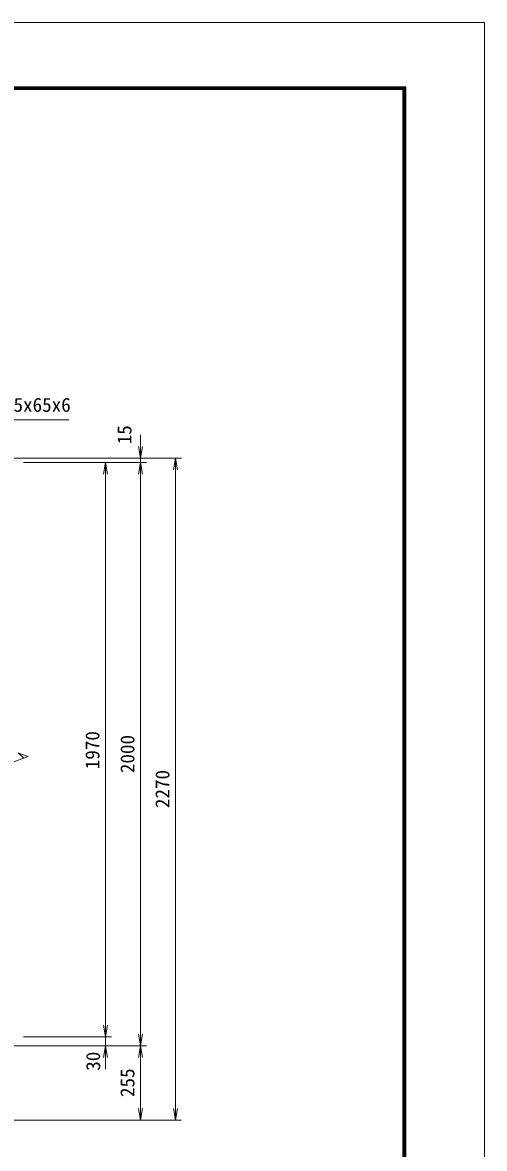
# Model space of a CAD drawing. Units: millimetres at full size. Extents: x -4200 to 4200, y -2970 to 2970.
# Drawn here: x 2616 to 4200, y -891 to 2970 of the extents above; entities that cross this region are included whole.
import ezdxf
from ezdxf.enums import TextEntityAlignment as Align

# ---------------------------------------------------------------- set-up
doc = ezdxf.new("R2010")
doc.units = ezdxf.units.MM
doc.header["$LTSCALE"] = 10
for name, color, linetype, lineweight in [('0-6_D-STR-DIM', 7, 'Continuous', 13), ('0-7_0', 7, 'Continuous', 18), ('0-9_D-STR-TXT', 7, 'Continuous', 13), ('0-A_D-STR2', 7, 'Continuous', 13), ('0-B_D-TTL', 7, 'Continuous', 18)]:
    doc.layers.add(name, color=color, linetype=linetype, lineweight=lineweight)
doc.styles.add('ＭＳ ゴシック', font='')
doc.styles.get('ＭＳ ゴシック').set_extended_font_data('MS Gothic')

# ---------------------------------------------------------------- blocks, each defined once
blk = doc.blocks.new('_Open')
at = {"layer": '0-7_0'}
blk.add_line((-10, 1.667), (0, 0), dxfattribs=at)
blk.add_lwpolyline([(-10, -1.667), (0, 0), (-10, 0)], dxfattribs=at)

msp = doc.modelspace()

# ---------------------------------------------------------------- linework, layer by layer
at = {"layer": '0-6_D-STR-DIM'}
for p, q in [((3020.54, 1516.37), (3020.54, 1556.37)), ((2301.99, 1476.37), (3040.54, 1476.37)), ((2301.99, 1476.37), (3160.54, 1476.37)), ((3020.54, 1461.37), (3020.54, 1476.37)), ((3140.54, -793.63), (3140.54, 1476.37)), ((2619.49, 1461.37), (2920.54, 1461.37)), ((2619.49, 1461.37), (3040.54, 1461.37)), ((2619.49, 1461.37), (3040.54, 1461.37)), ((2900.54, 1461.37), (2900.54, -508.63)), ((3020.54, 1461.37), (3020.54, -538.63)), ((3020.54, 1421.37), (3020.54, 1381.37)), ((2634.73, 452.77), (2599.49, 465.59)), ((2564.25, 427.12), (2634.73, 452.77)), ((2900.54, -468.63), (2900.54, -428.63)), ((2411.99, -538.63), (3040.54, -538.63)), ((2411.99, -538.63), (2920.54, -538.63)), ((2411.99, -538.63), (3040.54, -538.63)), ((2619.49, -508.63), (2920.54, -508.63)), ((2619.49, -508.63), (2920.54, -508.63)), ((2900.54, -508.63), (2900.54, -538.63)), ((3020.54, -538.63), (3020.54, -793.63)), ((2900.54, -578.63), (2900.54, -618.63)), ((2301.99, -793.63), (3040.54, -793.63)), ((2301.99, -793.63), (3160.54, -793.63))]:
    msp.add_line(p, q, dxfattribs=at)
at = {"layer": '0-9_D-STR-TXT'}
msp.add_lwpolyline([(2774.13, 1608.02), (2303.16, 1608.02), (2265.07, 1473.75)], dxfattribs=at)
at = {"layer": '0-A_D-STR2'}
msp.add_line((2619.58, 447.25), (2602.24, 464.59), dxfattribs=at)
at = {"layer": '0-B_D-TTL', "color": 2}
msp.add_lwpolyline([(-4200, 2970), (4200, 2970), (4200, -2970), (-4200, -2970)], close=True, dxfattribs=at)
at = {"layer": '0-B_D-TTL'}
for points in [[(-3930, 2750), (3930, 2750), (3930, -2750), (-3930, -2750)], [(-3927.5, 2747.5), (3927.5, 2747.5), (3927.5, -2747.5), (-3927.5, -2747.5)], [(-3925, 2745), (3925, 2745), (3925, -2745), (-3925, -2745)], [(-3922.5, 2742.5), (3922.5, 2742.5), (3922.5, -2742.5), (-3922.5, -2742.5)], [(-3920, 2740), (3920, 2740), (3920, -2740), (-3920, -2740)]]:
    msp.add_lwpolyline(points, close=True, dxfattribs=at)

# ---------------------------------------------------------------- block references
at = {"layer": '0-6_D-STR-DIM', "xscale": 4, "yscale": 4}
for p, rotation in [((3020.54, 1476.37), 270), ((3140.54, 1476.37), 90), ((2900.54, 1461.37), 90), ((3020.54, 1461.37), 90), ((3020.54, 1461.37), 90), ((2900.54, -508.63), 270), ((2900.54, -508.63), 270), ((3020.54, -538.63), 270), ((2900.54, -538.63), 90), ((3020.54, -538.63), 90), ((3020.54, -793.63), 270), ((3140.54, -793.63), 270)]:
    msp.add_blockref('_Open', p, dxfattribs=dict(at, rotation=rotation))

# ---------------------------------------------------------------- texts
at = {"layer": '0-6_D-STR-DIM', "style": 'ＭＳ ゴシック'}
for s, p in [('15', (3003.6, 1523.66)), ('1970', (2893.79, 409.45)), ('2000', (3013.79, 396.1)), ('2270', (3133.79, 276.1)), ('30', (2896.19, -624.53)), ('255', (3013.79, -714.5))]:
    msp.add_text(s, height=48.09, rotation=90, dxfattribs=at).set_placement(p, align=Align.BOTTOM_LEFT)
at = {"layer": '0-9_D-STR-TXT', "style": 'ＭＳ ゴシック'}
msp.add_text('門柱 L65x65x6', height=48.09, dxfattribs=at).set_placement((2355.35, 1620.6), align=Align.BOTTOM_LEFT)

doc.saveas('drawing.dxf')
